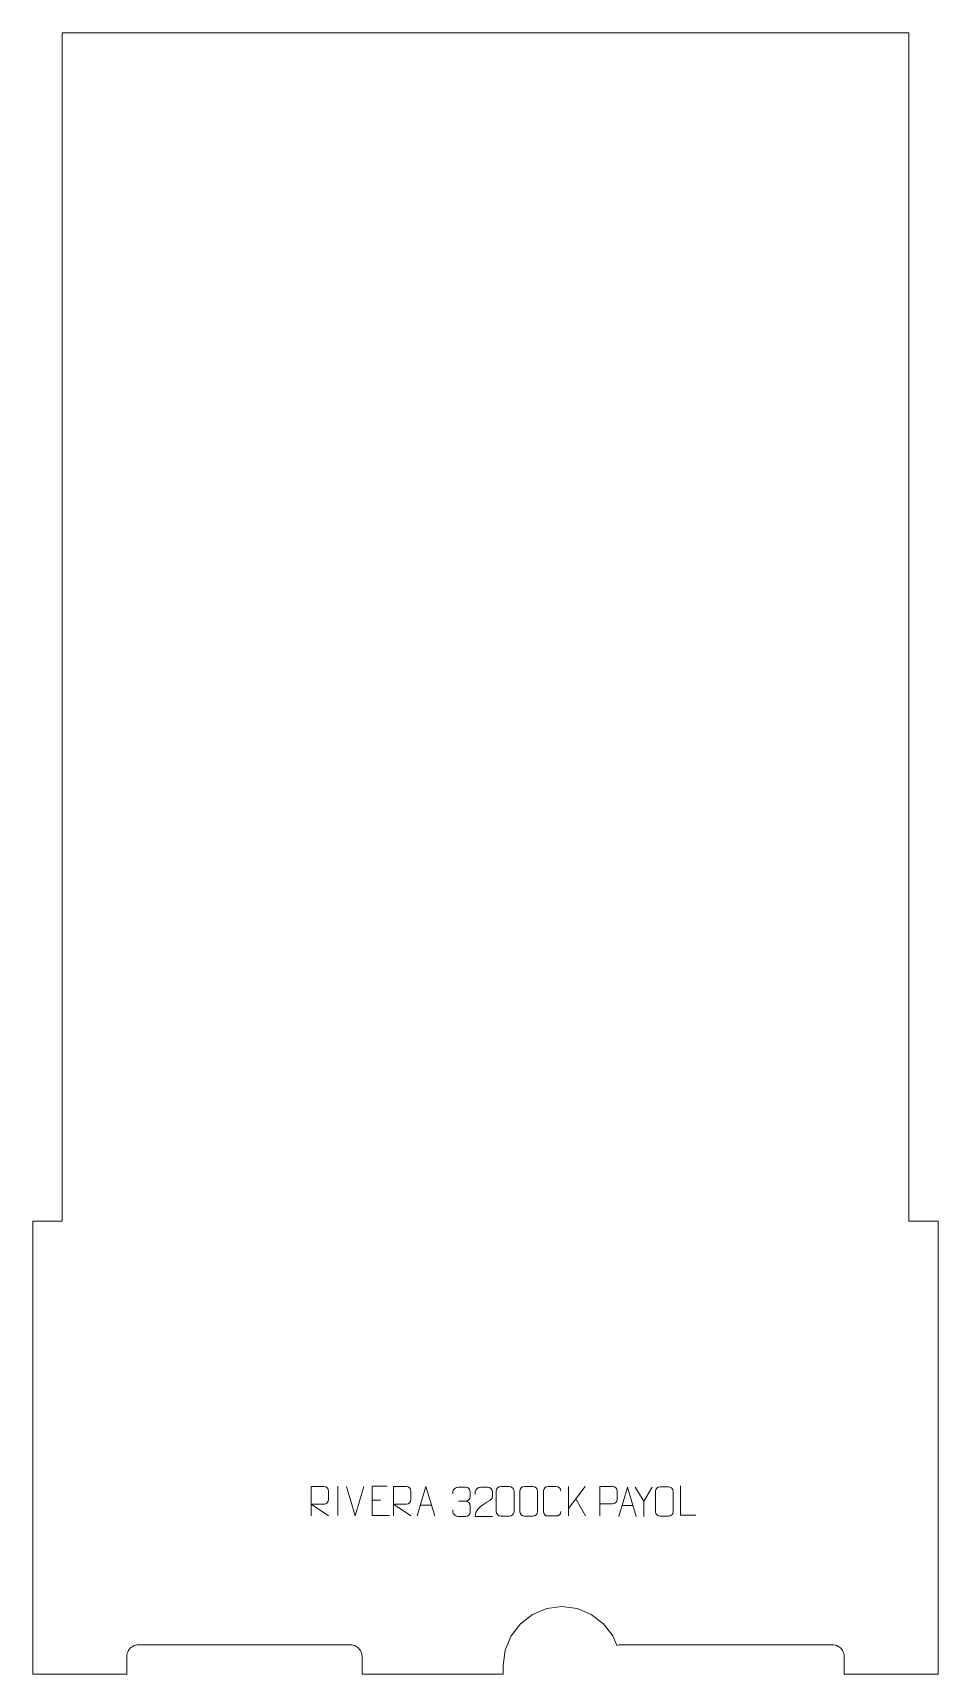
# Model space of a CAD drawing. Header units: millimetres. Extents: x -403 to 367, y -1085 to 310.
import ezdxf

# ---------------------------------------------------------------- set-up
doc = ezdxf.new("R2010")
doc.units = ezdxf.units.MM
doc.header["$MEASUREMENT"] = 0
doc.layers.add('layer 1', color=7, linetype='Continuous')

msp = doc.modelspace()

# ---------------------------------------------------------------- linework, layer by layer
at = {"layer": 'layer 1', "color": 242, "lineweight": 9}
msp.add_open_spline([(-377.9642, 309.7626), (-377.9642, 309.7626), (342.0346, 309.7626), (342.0346, 309.7626), (342.0346, 309.7626), (342.0346, 309.7626), (342.0346, -700.235), (342.0346, -700.235), (342.0346, -700.235), (342.0346, -700.235), (367.0341, -700.235), (367.0341, -700.235), (367.0341, -700.235), (367.0341, -700.235), (367.0341, -1085.236), (367.0341, -1085.236), (367.0341, -1085.236), (367.0341, -1085.236), (287.0352, -1085.236), (287.0352, -1085.236), (287.0352, -1085.236), (287.0352, -1085.236), (287.0352, -1070.2361), (287.0352, -1070.2361), (287.0352, -1070.2361), (287.0352, -1070.2361), (286.9495, -1068.9304), (286.9495, -1068.9304), (286.9495, -1068.9304), (286.9495, -1068.9304), (286.6943, -1067.6481), (286.6943, -1067.6481), (286.6943, -1067.6481), (286.6943, -1067.6481), (286.2733, -1066.4084), (286.2733, -1066.4084), (286.2733, -1066.4084), (286.2733, -1066.4084), (285.696, -1065.2363), (285.696, -1065.2363), (285.696, -1065.2363), (285.696, -1065.2363), (284.9696, -1064.1484), (284.9696, -1064.1484), (284.9696, -1064.1484), (284.9696, -1064.1484), (284.1063, -1063.1654), (284.1063, -1063.1654), (284.1063, -1063.1654), (284.1063, -1063.1654), (283.1233, -1062.3021), (283.1233, -1062.3021), (283.1233, -1062.3021), (283.1233, -1062.3021), (282.0354, -1061.5757), (282.0354, -1061.5757), (282.0354, -1061.5757), (282.0354, -1061.5757), (280.8633, -1060.9964), (280.8633, -1060.9964), (280.8633, -1060.9964), (280.8633, -1060.9964), (279.6236, -1060.576), (279.6236, -1060.576), (279.6236, -1060.576), (279.6236, -1060.576), (278.3394, -1060.3208), (278.3394, -1060.3208), (278.3394, -1060.3208), (278.3394, -1060.3208), (277.0356, -1060.236), (277.0356, -1060.236), (277.0356, -1060.236), (277.0356, -1060.236), (97.035, -1060.236), (97.035, -1060.236), (97.035, -1060.236), (97.035, -1060.236), (95.7293, -1060.3208), (95.7293, -1060.3208), (95.7293, -1060.3208), (95.7293, -1060.3208), (94.4471, -1060.576), (94.4471, -1060.576), (94.4471, -1060.576), (94.4471, -1060.576), (93.6905, -1060.8326), (93.6905, -1060.8326), (93.6905, -1060.8326), (93.6905, -1060.8326), (90.3374, -1052.7363), (90.3374, -1052.7363), (90.3374, -1052.7363), (90.3374, -1052.7363), (82.3919, -1042.3799), (82.3919, -1042.3799), (82.3919, -1042.3799), (82.3919, -1042.3799), (72.0355, -1034.4344), (72.0355, -1034.4344), (72.0355, -1034.4344), (72.0355, -1034.4344), (59.9765, -1029.4394), (59.9765, -1029.4394), (59.9765, -1029.4394), (59.9765, -1029.4394), (47.0359, -1027.7348), (47.0359, -1027.7348), (47.0359, -1027.7348), (47.0359, -1027.7348), (34.095, -1029.4394), (34.095, -1029.4394), (34.095, -1029.4394), (34.095, -1029.4394), (22.0364, -1034.4344), (22.0364, -1034.4344), (22.0364, -1034.4344), (22.0364, -1034.4344), (11.68, -1042.3799), (11.68, -1042.3799), (11.68, -1042.3799), (11.68, -1042.3799), (3.7341, -1052.7363), (3.7341, -1052.7363), (3.7341, -1052.7363), (3.7341, -1052.7363), (-1.2605, -1064.7953), (-1.2605, -1064.7953), (-1.2605, -1064.7953), (-1.2605, -1064.7953), (-2.9632, -1077.7358), (-2.9632, -1077.7358), (-2.9632, -1077.7358), (-2.9632, -1077.7358), (-2.9632, -1085.236), (-2.9632, -1085.236), (-2.9632, -1085.236), (-2.9632, -1085.236), (-122.9631, -1085.236), (-122.9631, -1085.236), (-122.9631, -1085.236), (-122.9631, -1085.236), (-122.9631, -1070.2361), (-122.9631, -1070.2361), (-122.9631, -1070.2361), (-122.9631, -1070.2361), (-123.0493, -1068.9304), (-123.0493, -1068.9304), (-123.0493, -1068.9304), (-123.0493, -1068.9304), (-123.3044, -1067.6481), (-123.3044, -1067.6481), (-123.3044, -1067.6481), (-123.3044, -1067.6481), (-123.7249, -1066.4084), (-123.7249, -1066.4084), (-123.7249, -1066.4084), (-123.7249, -1066.4084), (-124.3043, -1065.2363), (-124.3043, -1065.2363), (-124.3043, -1065.2363), (-124.3043, -1065.2363), (-125.0306, -1064.1484), (-125.0306, -1064.1484), (-125.0306, -1064.1484), (-125.0306, -1064.1484), (-125.8939, -1063.1654), (-125.8939, -1063.1654), (-125.8939, -1063.1654), (-125.8939, -1063.1654), (-126.877, -1062.3021), (-126.877, -1062.3021), (-126.877, -1062.3021), (-126.877, -1062.3021), (-127.9647, -1061.5757), (-127.9647, -1061.5757), (-127.9647, -1061.5757), (-127.9647, -1061.5757), (-129.137, -1060.9964), (-129.137, -1060.9964), (-129.137, -1060.9964), (-129.137, -1060.9964), (-130.3752, -1060.576), (-130.3752, -1060.576), (-130.3752, -1060.576), (-130.3752, -1060.576), (-131.6589, -1060.3208), (-131.6589, -1060.3208), (-131.6589, -1060.3208), (-131.6589, -1060.3208), (-132.9646, -1060.236), (-132.9646, -1060.236), (-132.9646, -1060.236), (-132.9646, -1060.236), (-312.9637, -1060.236), (-312.9637, -1060.236), (-312.9637, -1060.236), (-312.9637, -1060.236), (-314.2695, -1060.3208), (-314.2695, -1060.3208), (-314.2695, -1060.3208), (-314.2695, -1060.3208), (-315.5513, -1060.576), (-315.5513, -1060.576), (-315.5513, -1060.576), (-315.5513, -1060.576), (-316.7914, -1060.9964), (-316.7914, -1060.9964), (-316.7914, -1060.9964), (-316.7914, -1060.9964), (-317.9636, -1061.5757), (-317.9636, -1061.5757), (-317.9636, -1061.5757), (-317.9636, -1061.5757), (-319.0514, -1062.3021), (-319.0514, -1062.3021), (-319.0514, -1062.3021), (-319.0514, -1062.3021), (-320.0344, -1063.1654), (-320.0344, -1063.1654), (-320.0344, -1063.1654), (-320.0344, -1063.1654), (-320.8977, -1064.1484), (-320.8977, -1064.1484), (-320.8977, -1064.1484), (-320.8977, -1064.1484), (-321.6241, -1065.2363), (-321.6241, -1065.2363), (-321.6241, -1065.2363), (-321.6241, -1065.2363), (-322.2035, -1066.4084), (-322.2035, -1066.4084), (-322.2035, -1066.4084), (-322.2035, -1066.4084), (-322.6239, -1067.6481), (-322.6239, -1067.6481), (-322.6239, -1067.6481), (-322.6239, -1067.6481), (-322.8791, -1068.9304), (-322.8791, -1068.9304), (-322.8791, -1068.9304), (-322.8791, -1068.9304), (-322.9634, -1070.2361), (-322.9634, -1070.2361), (-322.9634, -1070.2361), (-322.9634, -1070.2361), (-322.9634, -1085.236), (-322.9634, -1085.236), (-322.9634, -1085.236), (-322.9634, -1085.236), (-402.9638, -1085.236), (-402.9638, -1085.236), (-402.9638, -1085.236), (-402.9638, -1085.236), (-402.9638, -700.235), (-402.9638, -700.235), (-402.9638, -700.235), (-402.9638, -700.235), (-377.9642, -700.235), (-377.9642, -700.235), (-377.9642, -700.235), (-377.9642, -700.235), (-377.9642, 309.7626), (-377.9642, 309.7626)], degree=3, knots=[0, 0, 0, 0, 0.014925373, 0.014925373, 0.014925373, 0.014925373, 0.029850746, 0.029850746, 0.029850746, 0.029850746, 0.044776119, 0.044776119, 0.044776119, 0.044776119, 0.059701493, 0.059701493, 0.059701493, 0.059701493, 0.074626866, 0.074626866, 0.074626866, 0.074626866, 0.089552239, 0.089552239, 0.089552239, 0.089552239, 0.104477612, 0.104477612, 0.104477612, 0.104477612, 0.119402985, 0.119402985, 0.119402985, 0.119402985, 0.134328358, 0.134328358, 0.134328358, 0.134328358, 0.149253731, 0.149253731, 0.149253731, 0.149253731, 0.164179104, 0.164179104, 0.164179104, 0.164179104, 0.179104478, 0.179104478, 0.179104478, 0.179104478, 0.194029851, 0.194029851, 0.194029851, 0.194029851, 0.208955224, 0.208955224, 0.208955224, 0.208955224, 0.223880597, 0.223880597, 0.223880597, 0.223880597, 0.23880597, 0.23880597, 0.23880597, 0.23880597, 0.253731343, 0.253731343, 0.253731343, 0.253731343, 0.268656716, 0.268656716, 0.268656716, 0.268656716, 0.28358209, 0.28358209, 0.28358209, 0.28358209, 0.298507463, 0.298507463, 0.298507463, 0.298507463, 0.313432836, 0.313432836, 0.313432836, 0.313432836, 0.328358209, 0.328358209, 0.328358209, 0.328358209, 0.343283582, 0.343283582, 0.343283582, 0.343283582, 0.358208955, 0.358208955, 0.358208955, 0.358208955, 0.373134328, 0.373134328, 0.373134328, 0.373134328, 0.388059701, 0.388059701, 0.388059701, 0.388059701, 0.402985075, 0.402985075, 0.402985075, 0.402985075, 0.417910448, 0.417910448, 0.417910448, 0.417910448, 0.432835821, 0.432835821, 0.432835821, 0.432835821, 0.447761194, 0.447761194, 0.447761194, 0.447761194, 0.462686567, 0.462686567, 0.462686567, 0.462686567, 0.47761194, 0.47761194, 0.47761194, 0.47761194, 0.492537313, 0.492537313, 0.492537313, 0.492537313, 0.507462687, 0.507462687, 0.507462687, 0.507462687, 0.52238806, 0.52238806, 0.52238806, 0.52238806, 0.537313433, 0.537313433, 0.537313433, 0.537313433, 0.552238806, 0.552238806, 0.552238806, 0.552238806, 0.567164179, 0.567164179, 0.567164179, 0.567164179, 0.582089552, 0.582089552, 0.582089552, 0.582089552, 0.597014925, 0.597014925, 0.597014925, 0.597014925, 0.611940299, 0.611940299, 0.611940299, 0.611940299, 0.626865672, 0.626865672, 0.626865672, 0.626865672, 0.641791045, 0.641791045, 0.641791045, 0.641791045, 0.656716418, 0.656716418, 0.656716418, 0.656716418, 0.671641791, 0.671641791, 0.671641791, 0.671641791, 0.686567164, 0.686567164, 0.686567164, 0.686567164, 0.701492537, 0.701492537, 0.701492537, 0.701492537, 0.71641791, 0.71641791, 0.71641791, 0.71641791, 0.731343284, 0.731343284, 0.731343284, 0.731343284, 0.746268657, 0.746268657, 0.746268657, 0.746268657, 0.76119403, 0.76119403, 0.76119403, 0.76119403, 0.776119403, 0.776119403, 0.776119403, 0.776119403, 0.791044776, 0.791044776, 0.791044776, 0.791044776, 0.805970149, 0.805970149, 0.805970149, 0.805970149, 0.820895522, 0.820895522, 0.820895522, 0.820895522, 0.835820896, 0.835820896, 0.835820896, 0.835820896, 0.850746269, 0.850746269, 0.850746269, 0.850746269, 0.865671642, 0.865671642, 0.865671642, 0.865671642, 0.880597015, 0.880597015, 0.880597015, 0.880597015, 0.895522388, 0.895522388, 0.895522388, 0.895522388, 0.910447761, 0.910447761, 0.910447761, 0.910447761, 0.925373134, 0.925373134, 0.925373134, 0.925373134, 0.940298507, 0.940298507, 0.940298507, 0.940298507, 0.955223881, 0.955223881, 0.955223881, 0.955223881, 0.970149254, 0.970149254, 0.970149254, 0.970149254, 1, 1, 1, 1], dxfattribs=at)
at = {"layer": 'layer 1', "color": 250, "lineweight": 9}
for points, knots in [([(-166.1238, -950.7992), (-166.1238, -950.7992), (-166.1238, -925.8457), (-166.1238, -925.8457), (-166.1238, -925.8457), (-162.529, -925.8457), (-158.9335, -925.8457), (-155.3383, -925.8457), (-155.3383, -925.8457), (-153.013, -925.8834), (-151.4557, -927.3734), (-151.4598, -929.7398), (-151.4598, -929.7398), (-151.4602, -931.7753), (-151.4602, -934.8347), (-151.4598, -936.8707), (-151.4598, -936.8707), (-151.4663, -938.7462), (-153.2786, -940.688), (-155.2881, -940.7071), (-155.2881, -940.7071), (-155.2881, -940.7071), (-166.1238, -940.7071), (-166.1238, -940.7071), (-166.1238, -940.7071), (-166.1238, -940.7071), (-151.4691, -950.7992), (-151.4691, -950.7992)], [0, 0, 0, 0, 0.125, 0.125, 0.125, 0.125, 0.25, 0.25, 0.25, 0.25, 0.375, 0.375, 0.375, 0.375, 0.5, 0.5, 0.5, 0.5, 0.625, 0.625, 0.625, 0.625, 0.75, 0.75, 0.75, 0.75, 1, 1, 1, 1]), ([(-101.5018, -925.4428), (-101.5018, -925.4428), (-114.3757, -925.4428), (-114.3757, -925.4428), (-114.3757, -925.4428), (-114.3757, -925.4428), (-114.3757, -950.3964), (-114.3757, -950.3964), (-114.3757, -950.3964), (-114.3757, -950.3964), (-99.5099, -950.3964), (-99.5099, -950.3964)], [0, 0, 0, 0, 0.25, 0.25, 0.25, 0.25, 0.5, 0.5, 0.5, 0.5, 1, 1, 1, 1]), ([(-96.1238, -950.7992), (-96.1238, -950.7992), (-96.1238, -925.8457), (-96.1238, -925.8457), (-96.1238, -925.8457), (-92.529, -925.8457), (-88.9335, -925.8457), (-85.3383, -925.8457), (-85.3383, -925.8457), (-83.013, -925.8834), (-81.4557, -927.3734), (-81.4598, -929.7398), (-81.4598, -929.7398), (-81.4602, -931.7753), (-81.4602, -934.8347), (-81.4598, -936.8707), (-81.4598, -936.8707), (-81.4663, -938.7462), (-83.2786, -940.688), (-85.2881, -940.7071), (-85.2881, -940.7071), (-85.2881, -940.7071), (-96.1238, -940.7071), (-96.1238, -940.7071), (-96.1238, -940.7071), (-96.1238, -940.7071), (-81.4691, -950.7992), (-81.4691, -950.7992)], [0, 0, 0, 0, 0.125, 0.125, 0.125, 0.125, 0.25, 0.25, 0.25, 0.25, 0.375, 0.375, 0.375, 0.375, 0.5, 0.5, 0.5, 0.5, 0.625, 0.625, 0.625, 0.625, 0.75, 0.75, 0.75, 0.75, 1, 1, 1, 1]), ([(-76.0426, -950.7773), (-76.0426, -950.7773), (-68.6716, -925.8238), (-68.6716, -925.8238), (-68.6716, -925.8238), (-68.6716, -925.8238), (-61.1017, -950.7773), (-61.1017, -950.7773)], [0, 0, 0, 0, 0.333333333, 0.333333333, 0.333333333, 0.333333333, 1, 1, 1, 1]), ([(-45.7754, -932.0658), (-45.7754, -932.0658), (-45.7754, -930.2086), (-45.7754, -930.2086), (-45.7754, -930.2086), (-45.7897, -928.4667), (-43.1252, -926.3486), (-41.0661, -926.3713), (-41.0661, -926.3713), (-39.002, -926.3713), (-36.938, -926.3713), (-34.8743, -926.3713), (-34.8743, -926.3713), (-32.6798, -926.3625), (-31.0815, -928.2093), (-31.0371, -930.1214), (-31.0371, -930.1214), (-31.0375, -931.5565), (-31.0375, -932.9916), (-31.0371, -934.4271), (-31.0371, -934.4271), (-31.0857, -936.0806), (-32.6883, -938.3106), (-34.8866, -938.3006), (-34.8866, -938.3006), (-32.6829, -938.3118), (-31.0749, -940.115), (-31.0209, -942.1745), (-31.0209, -942.1745), (-31.0213, -943.9592), (-31.0213, -945.7439), (-31.0209, -947.529), (-31.0209, -947.529), (-31.0108, -949.5904), (-33.0657, -951.3535), (-34.8866, -951.3454), (-34.8866, -951.3454), (-36.9519, -951.3451), (-39.0171, -951.3451), (-41.0827, -951.3454), (-41.0827, -951.3454), (-43.2513, -951.3339), (-45.7823, -948.9337), (-45.8009, -947.4719), (-45.8009, -947.4719), (-45.8009, -947.4719), (-45.8009, -945.5633), (-45.8009, -945.5633)], [0, 0, 0, 0, 0.076923077, 0.076923077, 0.076923077, 0.076923077, 0.153846154, 0.153846154, 0.153846154, 0.153846154, 0.230769231, 0.230769231, 0.230769231, 0.230769231, 0.307692308, 0.307692308, 0.307692308, 0.307692308, 0.384615385, 0.384615385, 0.384615385, 0.384615385, 0.461538462, 0.461538462, 0.461538462, 0.461538462, 0.538461538, 0.538461538, 0.538461538, 0.538461538, 0.615384615, 0.615384615, 0.615384615, 0.615384615, 0.692307692, 0.692307692, 0.692307692, 0.692307692, 0.769230769, 0.769230769, 0.769230769, 0.769230769, 0.846153846, 0.846153846, 0.846153846, 0.846153846, 1, 1, 1, 1]), ([(-12.0394, -951.3454), (-16.9538, -951.3451), (-21.8682, -951.3451), (-26.7823, -951.3454), (-26.7823, -951.3454), (-26.7823, -941.4131), (-12.1313, -938.7719), (-12.0394, -934.4616), (-12.0394, -934.4616), (-12.0397, -933.0375), (-12.0397, -931.6138), (-12.0394, -930.1905), (-12.0394, -930.1905), (-12.0563, -928.1134), (-14.1791, -926.3886), (-15.8501, -926.3713), (-15.8501, -926.3713), (-17.9233, -926.3717), (-19.9962, -926.3717), (-22.0686, -926.3713), (-22.0686, -926.3713), (-23.8907, -926.3548), (-26.7154, -928.1469), (-26.7823, -930.2405), (-26.7823, -930.2405), (-26.7823, -930.2405), (-26.7823, -932.2953), (-26.7823, -932.2953)], [0, 0, 0, 0, 0.125, 0.125, 0.125, 0.125, 0.25, 0.25, 0.25, 0.25, 0.375, 0.375, 0.375, 0.375, 0.5, 0.5, 0.5, 0.5, 0.625, 0.625, 0.625, 0.625, 0.75, 0.75, 0.75, 0.75, 1, 1, 1, 1]), ([(-4.858, -925.8258), (-2.4919, -925.8258), (-0.1254, -925.8258), (2.2411, -925.8258), (2.2411, -925.8258), (4.2216, -925.7902), (6.2476, -927.2845), (6.2747, -929.7266), (6.2747, -929.7266), (6.2743, -935.484), (6.2743, -941.2418), (6.2747, -947), (6.2747, -947), (6.1326, -949.3276), (4.4262, -950.8099), (2.2411, -950.8207), (2.2411, -950.8207), (-0.1313, -950.8203), (-2.5037, -950.8203), (-4.8757, -950.8207), (-4.8757, -950.8207), (-6.8342, -950.9263), (-8.8406, -949.0384), (-8.8292, -947.0174), (-8.8292, -947.0174), (-8.8288, -941.2368), (-8.8288, -935.4565), (-8.8292, -929.6767), (-8.8292, -929.6767), (-8.8249, -927.5347), (-7.0478, -925.8122), (-4.858, -925.8258)], [0, 0, 0, 0, 0.111111111, 0.111111111, 0.111111111, 0.111111111, 0.222222222, 0.222222222, 0.222222222, 0.222222222, 0.333333333, 0.333333333, 0.333333333, 0.333333333, 0.444444444, 0.444444444, 0.444444444, 0.444444444, 0.555555556, 0.555555556, 0.555555556, 0.555555556, 0.666666667, 0.666666667, 0.666666667, 0.666666667, 0.777777778, 0.777777778, 0.777777778, 0.777777778, 1, 1, 1, 1]), ([(15.142, -925.8258), (17.5081, -925.8258), (19.8746, -925.8258), (22.2411, -925.8258), (22.2411, -925.8258), (24.2216, -925.7902), (26.2476, -927.2845), (26.2747, -929.7266), (26.2747, -929.7266), (26.2743, -935.484), (26.2743, -941.2418), (26.2747, -947), (26.2747, -947), (26.1326, -949.3276), (24.4262, -950.8099), (22.2411, -950.8207), (22.2411, -950.8207), (19.8687, -950.8203), (17.4963, -950.8203), (15.1243, -950.8207), (15.1243, -950.8207), (13.1658, -950.9263), (11.1594, -949.0384), (11.1708, -947.0174), (11.1708, -947.0174), (11.1712, -941.2368), (11.1712, -935.4565), (11.1708, -929.6767), (11.1708, -929.6767), (11.1751, -927.5347), (12.9522, -925.8122), (15.142, -925.8258)], [0, 0, 0, 0, 0.111111111, 0.111111111, 0.111111111, 0.111111111, 0.222222222, 0.222222222, 0.222222222, 0.222222222, 0.333333333, 0.333333333, 0.333333333, 0.333333333, 0.444444444, 0.444444444, 0.444444444, 0.444444444, 0.555555556, 0.555555556, 0.555555556, 0.555555556, 0.666666667, 0.666666667, 0.666666667, 0.666666667, 0.777777778, 0.777777778, 0.777777778, 0.777777778, 1, 1, 1, 1]), ([(46.1457, -946.9841), (46.0059, -949.3075), (44.3287, -950.7871), (42.181, -950.7979), (42.181, -950.7979), (39.8491, -950.7975), (37.5172, -950.7975), (35.1857, -950.7979), (35.1857, -950.7979), (33.2607, -950.9033), (31.2886, -949.0188), (31.2998, -947.0015), (31.2998, -947.0015), (31.3002, -941.2314), (31.3002, -935.4617), (31.2998, -929.6924), (31.2998, -929.6924), (31.304, -927.5543), (33.0507, -925.8351), (35.2031, -925.8486), (35.2031, -925.8486), (37.5288, -925.8486), (39.8549, -925.8486), (42.181, -925.8486), (42.181, -925.8486), (44.1276, -925.8131), (46.119, -927.3046), (46.1457, -929.7422)], [0, 0, 0, 0, 0.125, 0.125, 0.125, 0.125, 0.25, 0.25, 0.25, 0.25, 0.375, 0.375, 0.375, 0.375, 0.5, 0.5, 0.5, 0.5, 0.625, 0.625, 0.625, 0.625, 0.75, 0.75, 0.75, 0.75, 1, 1, 1, 1]), ([(79.2628, -950.6709), (79.2628, -950.6709), (79.2628, -925.7173), (79.2628, -925.7173), (79.2628, -925.7173), (82.8578, -925.7173), (86.4531, -925.7173), (90.0485, -925.7173), (90.0485, -925.7173), (92.3737, -925.7552), (93.9311, -927.2453), (93.9269, -929.6114), (93.9269, -929.6114), (93.9265, -931.6471), (93.9265, -934.7064), (93.9269, -936.7424), (93.9269, -936.7424), (93.9204, -938.6178), (92.1082, -940.5597), (90.0986, -940.5788), (90.0986, -940.5788), (90.0986, -940.5788), (79.2628, -940.5788), (79.2628, -940.5788)], [0, 0, 0, 0, 0.142857143, 0.142857143, 0.142857143, 0.142857143, 0.285714286, 0.285714286, 0.285714286, 0.285714286, 0.428571429, 0.428571429, 0.428571429, 0.428571429, 0.571428571, 0.571428571, 0.571428571, 0.571428571, 0.714285714, 0.714285714, 0.714285714, 0.714285714, 1, 1, 1, 1]), ([(95.3534, -951.2333), (95.3534, -951.2333), (102.7244, -926.2798), (102.7244, -926.2798), (102.7244, -926.2798), (102.7244, -926.2798), (110.2943, -951.2333), (110.2943, -951.2333)], [0, 0, 0, 0, 0.333333333, 0.333333333, 0.333333333, 0.333333333, 1, 1, 1, 1]), ([(123.9173, -926.2954), (123.9173, -926.2954), (116.5949, -938.1941), (116.5949, -938.1941), (116.5949, -938.1941), (116.5949, -938.1941), (116.5956, -951.249), (116.5956, -951.249)], [0, 0, 0, 0, 0.333333333, 0.333333333, 0.333333333, 0.333333333, 1, 1, 1, 1]), ([(130.507, -925.9377), (132.8737, -925.9377), (135.2408, -925.9377), (137.6079, -925.9377), (137.6079, -925.9377), (139.5889, -925.9021), (141.6154, -927.3968), (141.6425, -929.8395), (141.6425, -929.8395), (141.6421, -935.5983), (141.6421, -941.3576), (141.6425, -947.1172), (141.6425, -947.1172), (141.5003, -949.4454), (139.7935, -950.928), (137.6079, -950.9389), (137.6079, -950.9389), (135.2349, -950.9385), (132.8619, -950.9385), (130.4893, -950.9389), (130.4893, -950.9389), (128.5304, -951.0445), (126.5235, -949.1561), (126.5349, -947.1346), (126.5349, -947.1346), (126.5352, -941.3525), (126.5352, -935.5709), (126.5349, -929.7896), (126.5349, -929.7896), (126.5392, -927.647), (128.3167, -925.9242), (130.507, -925.9377)], [0, 0, 0, 0, 0.111111111, 0.111111111, 0.111111111, 0.111111111, 0.222222222, 0.222222222, 0.222222222, 0.222222222, 0.333333333, 0.333333333, 0.333333333, 0.333333333, 0.444444444, 0.444444444, 0.444444444, 0.444444444, 0.555555556, 0.555555556, 0.555555556, 0.555555556, 0.666666667, 0.666666667, 0.666666667, 0.666666667, 0.777777778, 0.777777778, 0.777777778, 0.777777778, 1, 1, 1, 1]), ([(160.9187, -950.0619), (160.9187, -950.0619), (147.9696, -950.0619), (147.9696, -950.0619), (147.9696, -950.0619), (147.9696, -950.0619), (147.9696, -925.1083), (147.9696, -925.1083)], [0, 0, 0, 0, 0.333333333, 0.333333333, 0.333333333, 0.333333333, 1, 1, 1, 1])]:
    msp.add_open_spline(points, degree=3, knots=knots, dxfattribs=at)
for points in [[(-143.4598, -925.3836), (-143.4598, -925.3836), (-143.4598, -950.3577), (-143.4598, -950.3577)], [(-128.7917, -950.7993), (-128.7917, -950.7993), (-136.1135, -925.8457), (-136.1135, -925.8457)], [(-121.4698, -925.8457), (-121.4698, -925.8457), (-128.7916, -950.7993), (-128.7916, -950.7993)], [(52.4917, -925.7809), (52.4917, -925.7809), (52.4917, -950.7345), (52.4917, -950.7345)], [(66.8679, -925.7809), (66.8679, -925.7809), (52.4917, -944.4206), (52.4917, -944.4206)], [(116.5949, -938.1941), (116.5949, -938.1941), (109.274, -926.2954), (109.274, -926.2954)], [(-114.3757, -937.3225), (-114.3757, -937.3225), (-107.2076, -937.3225), (-107.2076, -937.3225)], [(-73.32, -941.5279), (-73.32, -941.5279), (-63.8243, -941.5279), (-63.8243, -941.5279)], [(-41.0657, -938.311), (-41.0657, -938.311), (-34.8693, -938.311), (-34.8693, -938.311)], [(67.1932, -950.6387), (67.1932, -950.6387), (58.7227, -936.3251), (58.7227, -936.3251)], [(98.076, -941.9839), (98.076, -941.9839), (107.5717, -941.9839), (107.5717, -941.9839)]]:
    msp.add_open_spline(points, degree=3, dxfattribs=at)

doc.saveas('drawing.dxf')
